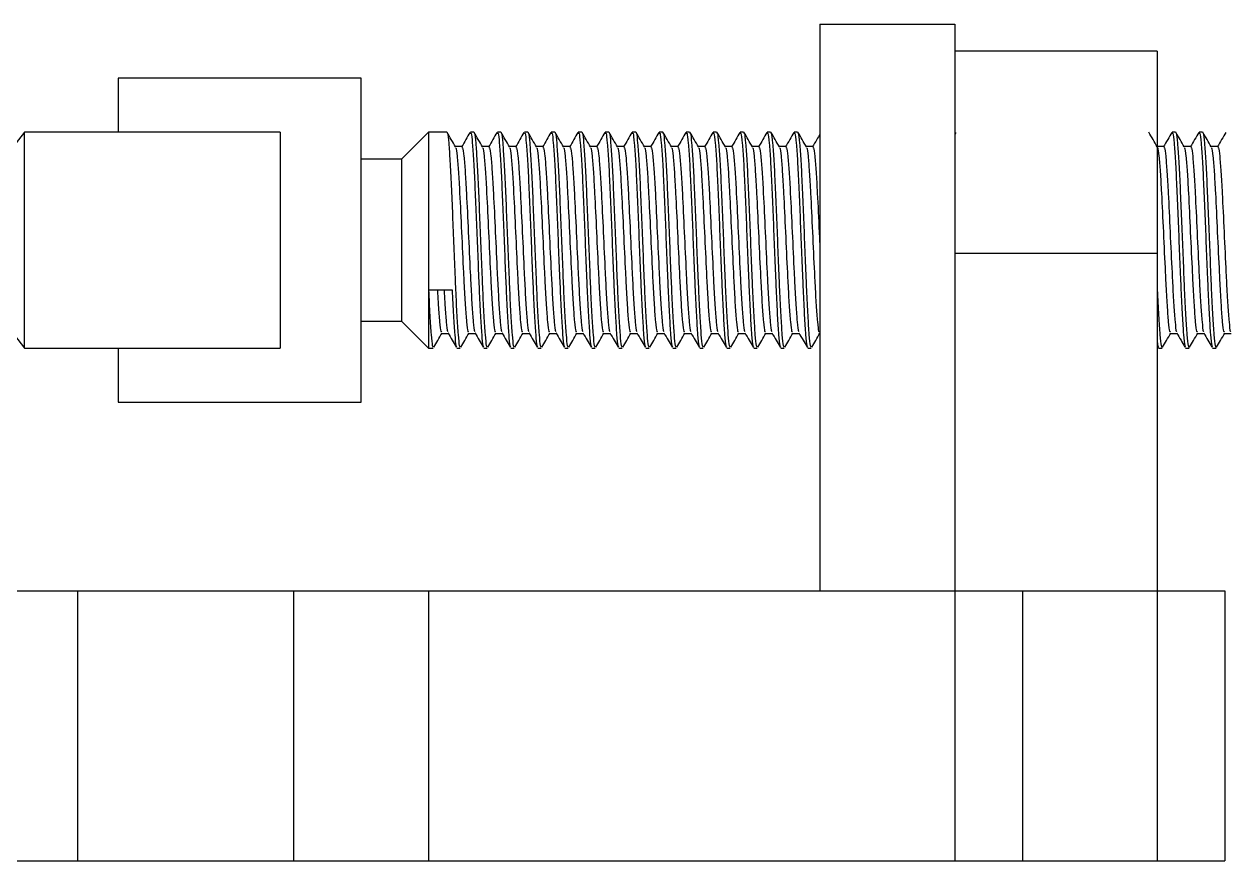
# Model space of a CAD drawing. Header units: millimetres. Extents: x 0 to 841, y 0 to 594.
# Drawn here: x 612.8 to 701.9, y 349.4 to 411.4 of the extents above; entities that cross this region are included whole.
import ezdxf

# ---------------------------------------------------------------- set-up
doc = ezdxf.new("R2010")
doc.units = ezdxf.units.MM

msp = doc.modelspace()

# ---------------------------------------------------------------- linework, layer by layer
at = {"color": 7, "linetype": 'Continuous', "lineweight": 25}
for p, q in [((671.8, 411.436), (671.8, 369.436)), ((671.8, 411.436), (681.8, 411.436)), ((681.8, 411.436), (681.8, 369.436)), ((696.8, 409.436), (681.8, 409.436)), ((696.8, 409.436), (696.8, 394.436)), ((637.8, 407.436), (619.8, 407.436)), ((619.8, 407.436), (619.8, 403.436)), ((637.8, 395.436), (637.8, 407.436)), ((612.856, 403.436), (611.8, 402.069)), ((631.8, 403.436), (612.856, 403.436)), ((612.856, 395.436), (612.856, 403.436)), ((631.8, 403.436), (631.8, 387.436)), ((642.8, 403.436), (640.8, 401.436)), ((644.148, 403.436), (642.8, 403.436)), ((642.8, 403.436), (642.8, 391.757)), ((646.148, 403.436), (645.898, 403.436)), ((648.148, 403.436), (647.898, 403.436)), ((650.148, 403.436), (649.898, 403.436)), ((652.148, 403.436), (651.898, 403.436)), ((654.148, 403.436), (653.898, 403.436)), ((656.148, 403.436), (655.898, 403.436)), ((658.148, 403.436), (657.898, 403.436)), ((660.148, 403.436), (659.898, 403.436)), ((662.148, 403.436), (661.898, 403.436)), ((664.148, 403.436), (663.898, 403.436)), ((666.148, 403.436), (665.898, 403.436)), ((668.148, 403.436), (667.898, 403.436)), ((670.148, 403.436), (669.898, 403.436)), ((698.148, 403.436), (697.898, 403.436)), ((700.148, 403.436), (699.898, 403.436)), ((681.873, 403.41), (681.8, 403.284)), ((645.274, 402.353), (644.786, 402.353)), ((647.274, 402.353), (646.786, 402.353)), ((649.274, 402.353), (648.786, 402.353)), ((651.274, 402.353), (650.786, 402.353)), ((653.274, 402.353), (652.786, 402.353)), ((655.274, 402.353), (654.786, 402.353)), ((657.274, 402.353), (656.786, 402.353)), ((659.274, 402.353), (658.786, 402.353)), ((661.274, 402.353), (660.786, 402.353)), ((663.274, 402.353), (662.786, 402.353)), ((665.274, 402.353), (664.786, 402.353)), ((667.274, 402.353), (666.786, 402.353)), ((669.274, 402.353), (668.786, 402.353)), ((671.274, 402.353), (670.786, 402.353)), ((697.274, 402.353), (696.786, 402.353)), ((699.274, 402.353), (698.786, 402.353)), ((701.274, 402.353), (700.786, 402.353)), ((640.8, 401.436), (637.8, 401.436)), ((640.8, 401.436), (640.8, 389.436)), ((612.856, 387.436), (612.856, 395.436)), ((637.8, 383.436), (637.8, 395.436)), ((696.8, 394.436), (681.8, 394.436)), ((696.8, 394.436), (696.8, 369.436)), ((642.8, 391.757), (644.55, 391.757)), ((642.8, 391.757), (642.8, 387.436)), ((637.8, 389.436), (640.8, 389.436)), ((640.8, 389.436), (642.8, 387.436)), ((611.8, 388.803), (612.856, 387.436)), ((643.774, 388.518), (644.262, 388.518)), ((645.774, 388.518), (646.262, 388.518)), ((647.774, 388.518), (648.262, 388.518)), ((649.774, 388.518), (650.262, 388.518)), ((651.774, 388.518), (652.262, 388.518)), ((653.774, 388.518), (654.262, 388.518)), ((655.774, 388.518), (656.262, 388.518)), ((657.774, 388.518), (658.262, 388.518)), ((659.774, 388.518), (660.262, 388.518)), ((661.774, 388.518), (662.262, 388.518)), ((663.774, 388.518), (664.262, 388.518)), ((665.774, 388.518), (666.262, 388.518)), ((667.774, 388.518), (668.262, 388.518)), ((669.774, 388.518), (670.262, 388.518)), ((671.774, 388.518), (671.8, 388.518)), ((697.774, 388.518), (698.262, 388.518)), ((699.774, 388.518), (700.262, 388.518)), ((701.774, 388.518), (702.262, 388.518)), ((612.856, 387.436), (631.8, 387.436)), ((619.8, 387.436), (619.8, 383.436)), ((642.8, 387.436), (643.149, 387.436)), ((644.899, 387.436), (645.149, 387.436)), ((646.899, 387.436), (647.149, 387.436)), ((648.899, 387.436), (649.149, 387.436)), ((650.899, 387.436), (651.149, 387.436)), ((652.899, 387.436), (653.149, 387.436)), ((654.899, 387.436), (655.149, 387.436)), ((656.899, 387.436), (657.149, 387.436)), ((658.899, 387.436), (659.149, 387.436)), ((660.899, 387.436), (661.149, 387.436)), ((662.899, 387.436), (663.149, 387.436)), ((664.899, 387.436), (665.149, 387.436)), ((666.899, 387.436), (667.149, 387.436)), ((668.899, 387.436), (669.149, 387.436)), ((670.899, 387.436), (671.149, 387.436)), ((696.8, 387.589), (696.847, 387.508)), ((696.899, 387.436), (697.149, 387.436)), ((698.899, 387.436), (699.149, 387.436)), ((700.899, 387.436), (701.149, 387.436)), ((619.8, 383.436), (637.8, 383.436)), ((592.8, 369.436), (616.8, 369.436)), ((616.8, 369.436), (616.8, 349.436)), ((616.8, 369.436), (632.8, 369.436)), ((632.8, 369.436), (632.8, 349.436)), ((632.8, 369.436), (642.8, 369.436)), ((642.8, 369.436), (642.8, 349.436)), ((642.8, 369.436), (681.8, 369.436)), ((681.8, 369.436), (681.8, 349.436)), ((681.8, 369.436), (686.8, 369.436)), ((686.8, 369.436), (686.8, 349.436)), ((686.8, 369.436), (696.8, 369.436)), ((696.8, 369.436), (696.8, 349.436)), ((696.8, 369.436), (701.8, 369.436)), ((701.8, 369.436), (701.8, 349.436)), ((592.8, 349.436), (616.8, 349.436)), ((616.8, 349.436), (632.8, 349.436)), ((632.8, 349.436), (642.8, 349.436)), ((642.8, 349.436), (681.8, 349.436)), ((681.8, 349.436), (686.8, 349.436)), ((686.8, 349.436), (696.8, 349.436)), ((696.8, 349.436), (701.8, 349.436))]:
    msp.add_line(p, q, dxfattribs=at)
for points, knots in [([(644.8, 402.33), (644.695, 402.511), (644.486, 402.872), (644.277, 403.234), (644.172, 403.415)], [0, 0, 0, 0, 0.4999468, 1, 1, 1, 1]), ([(644.172, 403.34), (644.181, 403.343), (644.222, 403.355), (644.294, 402.679), (644.389, 401.366), (644.48, 399.497), (644.576, 397.297), (644.666, 394.93), (644.745, 393.058), (644.818, 391.331), (644.894, 389.773), (644.988, 388.353), (645.071, 387.53), (645.126, 387.513), (645.149, 387.505)], [0, 0, 0, 0, 0.030177, 0.125742, 0.221565, 0.316839, 0.412877, 0.507954, 0.604123, 0.643781, 0.739327, 0.835164, 0.930425, 1, 1, 1, 1]), ([(645.873, 403.41), (645.771, 403.233), (645.564, 402.876), (645.357, 402.519), (645.253, 402.338)], [0, 0, 0, 0, 0.493613, 1, 1, 1, 1]), ([(645.898, 403.352), (645.916, 403.363), (645.965, 403.395), (646.044, 402.69), (646.139, 401.364), (646.23, 399.497), (646.326, 397.297), (646.417, 394.93), (646.495, 393.058), (646.568, 391.331), (646.644, 389.773), (646.738, 388.353), (646.821, 387.53), (646.876, 387.513), (646.899, 387.505)], [0, 0, 0, 0, 0.052862, 0.146192, 0.239773, 0.332819, 0.42661, 0.519463, 0.613383, 0.652113, 0.745424, 0.83902, 0.932053, 1, 1, 1, 1]), ([(646.8, 402.33), (646.695, 402.511), (646.486, 402.872), (646.277, 403.234), (646.172, 403.415)], [0, 0, 0, 0, 0.4999468, 1, 1, 1, 1]), ([(646.172, 403.34), (646.181, 403.343), (646.222, 403.355), (646.294, 402.679), (646.389, 401.366), (646.48, 399.497), (646.576, 397.297), (646.666, 394.93), (646.745, 393.058), (646.818, 391.331), (646.894, 389.773), (646.988, 388.353), (647.071, 387.53), (647.126, 387.513), (647.149, 387.505)], [0, 0, 0, 0, 0.030177, 0.125742, 0.221565, 0.316839, 0.412877, 0.507954, 0.604123, 0.643781, 0.739327, 0.835164, 0.930425, 1, 1, 1, 1]), ([(647.873, 403.41), (647.771, 403.233), (647.564, 402.876), (647.357, 402.519), (647.253, 402.338)], [0, 0, 0, 0, 0.493613, 1, 1, 1, 1]), ([(647.898, 403.352), (647.916, 403.363), (647.965, 403.395), (648.044, 402.69), (648.139, 401.364), (648.23, 399.497), (648.326, 397.297), (648.417, 394.93), (648.495, 393.058), (648.568, 391.331), (648.644, 389.773), (648.738, 388.353), (648.821, 387.53), (648.876, 387.513), (648.899, 387.505)], [0, 0, 0, 0, 0.052862, 0.146192, 0.239773, 0.332819, 0.42661, 0.519463, 0.613383, 0.652113, 0.745424, 0.83902, 0.932053, 1, 1, 1, 1]), ([(648.8, 402.33), (648.695, 402.511), (648.486, 402.872), (648.277, 403.234), (648.172, 403.415)], [0, 0, 0, 0, 0.4999468, 1, 1, 1, 1]), ([(648.172, 403.34), (648.181, 403.343), (648.222, 403.355), (648.294, 402.679), (648.389, 401.366), (648.48, 399.497), (648.576, 397.297), (648.666, 394.93), (648.745, 393.058), (648.818, 391.331), (648.894, 389.773), (648.988, 388.353), (649.071, 387.53), (649.126, 387.513), (649.149, 387.505)], [0, 0, 0, 0, 0.0301769, 0.1257421, 0.2215649, 0.3168391, 0.4128766, 0.5079535, 0.6041226, 0.6437809, 0.7393267, 0.8351641, 0.9304251, 1, 1, 1, 1]), ([(649.873, 403.41), (649.771, 403.233), (649.564, 402.876), (649.357, 402.519), (649.253, 402.338)], [0, 0, 0, 0, 0.493607, 1, 1, 1, 1]), ([(649.898, 403.352), (649.916, 403.363), (649.965, 403.395), (650.044, 402.69), (650.139, 401.364), (650.23, 399.497), (650.326, 397.297), (650.416, 394.93), (650.495, 393.058), (650.568, 391.331), (650.644, 389.773), (650.738, 388.353), (650.821, 387.53), (650.876, 387.513), (650.899, 387.505)], [0, 0, 0, 0, 0.052862, 0.146192, 0.239773, 0.332819, 0.42661, 0.519463, 0.613383, 0.652113, 0.745424, 0.83902, 0.932053, 1, 1, 1, 1]), ([(650.8, 402.33), (650.695, 402.511), (650.486, 402.872), (650.277, 403.234), (650.172, 403.415)], [0, 0, 0, 0, 0.4999468, 1, 1, 1, 1]), ([(650.172, 403.34), (650.181, 403.343), (650.222, 403.355), (650.294, 402.679), (650.389, 401.366), (650.48, 399.497), (650.576, 397.297), (650.666, 394.93), (650.745, 393.058), (650.818, 391.331), (650.894, 389.773), (650.988, 388.353), (651.071, 387.53), (651.126, 387.513), (651.149, 387.505)], [0, 0, 0, 0, 0.0301769, 0.1257422, 0.2215649, 0.3168392, 0.4128766, 0.5079535, 0.6041226, 0.6437809, 0.7393268, 0.8351641, 0.9304251, 1, 1, 1, 1]), ([(651.873, 403.41), (651.771, 403.233), (651.564, 402.876), (651.357, 402.519), (651.253, 402.338)], [0, 0, 0, 0, 0.493607, 1, 1, 1, 1]), ([(651.898, 403.352), (651.916, 403.363), (651.965, 403.395), (652.044, 402.69), (652.139, 401.364), (652.23, 399.497), (652.326, 397.297), (652.416, 394.93), (652.495, 393.058), (652.568, 391.331), (652.644, 389.773), (652.738, 388.353), (652.821, 387.53), (652.876, 387.513), (652.899, 387.505)], [0, 0, 0, 0, 0.052862, 0.146192, 0.239773, 0.332819, 0.42661, 0.519463, 0.613383, 0.652113, 0.745424, 0.83902, 0.932053, 1, 1, 1, 1]), ([(652.8, 402.33), (652.695, 402.511), (652.486, 402.872), (652.277, 403.234), (652.172, 403.415)], [0, 0, 0, 0, 0.4999468, 1, 1, 1, 1]), ([(652.172, 403.34), (652.181, 403.343), (652.222, 403.355), (652.294, 402.679), (652.389, 401.366), (652.48, 399.497), (652.576, 397.297), (652.666, 394.93), (652.745, 393.058), (652.818, 391.331), (652.894, 389.773), (652.988, 388.353), (653.071, 387.53), (653.126, 387.513), (653.149, 387.505)], [0, 0, 0, 0, 0.0301769, 0.1257422, 0.2215649, 0.3168392, 0.4128766, 0.5079535, 0.6041226, 0.6437809, 0.7393268, 0.8351641, 0.9304251, 1, 1, 1, 1]), ([(653.873, 403.41), (653.771, 403.233), (653.564, 402.876), (653.357, 402.519), (653.253, 402.338)], [0, 0, 0, 0, 0.493601, 1, 1, 1, 1]), ([(653.898, 403.352), (653.916, 403.363), (653.965, 403.395), (654.044, 402.69), (654.139, 401.364), (654.23, 399.497), (654.326, 397.297), (654.416, 394.93), (654.495, 393.058), (654.568, 391.331), (654.644, 389.773), (654.738, 388.353), (654.821, 387.53), (654.876, 387.513), (654.899, 387.505)], [0, 0, 0, 0, 0.052862, 0.146192, 0.239773, 0.332819, 0.42661, 0.519463, 0.613383, 0.652113, 0.745424, 0.83902, 0.932053, 1, 1, 1, 1]), ([(654.8, 402.33), (654.695, 402.511), (654.486, 402.872), (654.277, 403.234), (654.172, 403.415)], [0, 0, 0, 0, 0.499941, 1, 1, 1, 1]), ([(654.172, 403.34), (654.181, 403.343), (654.222, 403.355), (654.294, 402.679), (654.389, 401.366), (654.48, 399.497), (654.576, 397.297), (654.667, 394.93), (654.745, 393.058), (654.818, 391.331), (654.894, 389.773), (654.988, 388.353), (655.071, 387.53), (655.126, 387.513), (655.149, 387.505)], [0, 0, 0, 0, 0.030177, 0.125742, 0.221565, 0.316839, 0.412877, 0.507954, 0.604123, 0.643781, 0.739327, 0.835164, 0.930425, 1, 1, 1, 1]), ([(655.873, 403.41), (655.771, 403.233), (655.564, 402.876), (655.357, 402.519), (655.253, 402.338)], [0, 0, 0, 0, 0.493601, 1, 1, 1, 1]), ([(655.898, 403.352), (655.916, 403.363), (655.965, 403.395), (656.044, 402.69), (656.139, 401.364), (656.23, 399.497), (656.326, 397.297), (656.416, 394.93), (656.495, 393.058), (656.568, 391.331), (656.644, 389.773), (656.738, 388.353), (656.821, 387.53), (656.876, 387.513), (656.899, 387.505)], [0, 0, 0, 0, 0.052862, 0.1461919, 0.2397733, 0.332819, 0.42661, 0.519463, 0.6133826, 0.6521132, 0.7454242, 0.8390198, 0.9320525, 1, 1, 1, 1]), ([(656.8, 402.33), (656.695, 402.511), (656.486, 402.872), (656.277, 403.234), (656.172, 403.415)], [0, 0, 0, 0, 0.499953, 1, 1, 1, 1]), ([(656.172, 403.34), (656.181, 403.343), (656.222, 403.355), (656.294, 402.679), (656.389, 401.366), (656.48, 399.497), (656.576, 397.297), (656.667, 394.93), (656.745, 393.058), (656.818, 391.331), (656.894, 389.773), (656.988, 388.353), (657.071, 387.53), (657.126, 387.513), (657.149, 387.505)], [0, 0, 0, 0, 0.030177, 0.125742, 0.221565, 0.316839, 0.412877, 0.507954, 0.604123, 0.643781, 0.739327, 0.835164, 0.930425, 1, 1, 1, 1]), ([(657.873, 403.41), (657.771, 403.233), (657.564, 402.876), (657.357, 402.519), (657.253, 402.338)], [0, 0, 0, 0, 0.493601, 1, 1, 1, 1]), ([(657.898, 403.352), (657.916, 403.363), (657.965, 403.395), (658.044, 402.69), (658.139, 401.364), (658.23, 399.497), (658.326, 397.297), (658.416, 394.93), (658.495, 393.058), (658.568, 391.331), (658.644, 389.773), (658.738, 388.353), (658.821, 387.53), (658.876, 387.513), (658.899, 387.505)], [0, 0, 0, 0, 0.052862, 0.146192, 0.239773, 0.332819, 0.42661, 0.519463, 0.613383, 0.652113, 0.745424, 0.83902, 0.932053, 1, 1, 1, 1]), ([(658.8, 402.33), (658.695, 402.511), (658.486, 402.872), (658.277, 403.234), (658.172, 403.415)], [0, 0, 0, 0, 0.4999468, 1, 1, 1, 1]), ([(658.172, 403.34), (658.181, 403.343), (658.222, 403.355), (658.294, 402.679), (658.389, 401.366), (658.48, 399.497), (658.576, 397.297), (658.666, 394.93), (658.745, 393.058), (658.818, 391.331), (658.894, 389.773), (658.988, 388.353), (659.071, 387.53), (659.126, 387.513), (659.149, 387.505)], [0, 0, 0, 0, 0.030177, 0.125742, 0.221565, 0.316839, 0.412877, 0.507954, 0.604123, 0.643781, 0.739327, 0.835164, 0.930425, 1, 1, 1, 1]), ([(659.873, 403.41), (659.771, 403.233), (659.564, 402.876), (659.357, 402.519), (659.253, 402.338)], [0, 0, 0, 0, 0.493613, 1, 1, 1, 1]), ([(659.898, 403.352), (659.916, 403.363), (659.965, 403.395), (660.044, 402.69), (660.139, 401.364), (660.23, 399.497), (660.326, 397.297), (660.417, 394.93), (660.495, 393.058), (660.568, 391.331), (660.644, 389.773), (660.738, 388.353), (660.821, 387.53), (660.876, 387.513), (660.899, 387.505)], [0, 0, 0, 0, 0.052862, 0.146192, 0.239773, 0.332819, 0.42661, 0.519463, 0.613383, 0.652113, 0.745424, 0.83902, 0.932053, 1, 1, 1, 1]), ([(660.8, 402.33), (660.695, 402.511), (660.486, 402.872), (660.277, 403.234), (660.172, 403.415)], [0, 0, 0, 0, 0.4999468, 1, 1, 1, 1]), ([(660.172, 403.34), (660.181, 403.343), (660.222, 403.355), (660.294, 402.679), (660.389, 401.366), (660.48, 399.497), (660.576, 397.297), (660.666, 394.93), (660.745, 393.058), (660.818, 391.331), (660.894, 389.773), (660.988, 388.353), (661.071, 387.53), (661.126, 387.513), (661.149, 387.505)], [0, 0, 0, 0, 0.030177, 0.125742, 0.221565, 0.316839, 0.412877, 0.507954, 0.604123, 0.643781, 0.739327, 0.835164, 0.930425, 1, 1, 1, 1]), ([(661.873, 403.41), (661.771, 403.233), (661.564, 402.876), (661.357, 402.519), (661.253, 402.338)], [0, 0, 0, 0, 0.493613, 1, 1, 1, 1]), ([(661.898, 403.352), (661.916, 403.363), (661.965, 403.395), (662.044, 402.69), (662.139, 401.364), (662.23, 399.497), (662.326, 397.297), (662.417, 394.93), (662.495, 393.058), (662.568, 391.331), (662.644, 389.773), (662.738, 388.353), (662.821, 387.53), (662.876, 387.513), (662.899, 387.505)], [0, 0, 0, 0, 0.052862, 0.146192, 0.239773, 0.332819, 0.42661, 0.519463, 0.613383, 0.652113, 0.745424, 0.83902, 0.932053, 1, 1, 1, 1]), ([(662.8, 402.33), (662.695, 402.511), (662.486, 402.872), (662.277, 403.234), (662.172, 403.415)], [0, 0, 0, 0, 0.4999468, 1, 1, 1, 1]), ([(662.172, 403.34), (662.181, 403.343), (662.222, 403.355), (662.294, 402.679), (662.389, 401.366), (662.48, 399.497), (662.576, 397.297), (662.666, 394.93), (662.745, 393.058), (662.818, 391.331), (662.894, 389.773), (662.988, 388.353), (663.071, 387.53), (663.126, 387.513), (663.149, 387.505)], [0, 0, 0, 0, 0.0301769, 0.1257421, 0.2215649, 0.3168391, 0.4128766, 0.5079535, 0.6041226, 0.6437809, 0.7393267, 0.8351641, 0.9304251, 1, 1, 1, 1]), ([(663.873, 403.41), (663.771, 403.233), (663.564, 402.876), (663.357, 402.519), (663.253, 402.338)], [0, 0, 0, 0, 0.493607, 1, 1, 1, 1]), ([(663.898, 403.352), (663.916, 403.363), (663.965, 403.395), (664.044, 402.69), (664.139, 401.364), (664.23, 399.497), (664.326, 397.297), (664.416, 394.93), (664.495, 393.058), (664.568, 391.331), (664.644, 389.773), (664.738, 388.353), (664.821, 387.53), (664.876, 387.513), (664.899, 387.505)], [0, 0, 0, 0, 0.052862, 0.146192, 0.239773, 0.332819, 0.42661, 0.519463, 0.613383, 0.652113, 0.745424, 0.83902, 0.932053, 1, 1, 1, 1]), ([(664.8, 402.33), (664.695, 402.511), (664.486, 402.872), (664.277, 403.234), (664.172, 403.415)], [0, 0, 0, 0, 0.4999468, 1, 1, 1, 1]), ([(664.172, 403.34), (664.181, 403.343), (664.222, 403.355), (664.294, 402.679), (664.389, 401.366), (664.48, 399.497), (664.576, 397.297), (664.666, 394.93), (664.745, 393.058), (664.818, 391.331), (664.894, 389.773), (664.988, 388.353), (665.071, 387.53), (665.126, 387.513), (665.149, 387.505)], [0, 0, 0, 0, 0.0301769, 0.1257422, 0.2215649, 0.3168392, 0.4128766, 0.5079535, 0.6041226, 0.6437809, 0.7393268, 0.8351641, 0.9304251, 1, 1, 1, 1]), ([(665.873, 403.41), (665.771, 403.233), (665.564, 402.876), (665.357, 402.519), (665.253, 402.338)], [0, 0, 0, 0, 0.493607, 1, 1, 1, 1]), ([(665.898, 403.352), (665.916, 403.363), (665.965, 403.395), (666.044, 402.69), (666.139, 401.364), (666.23, 399.497), (666.326, 397.297), (666.416, 394.93), (666.495, 393.058), (666.568, 391.331), (666.644, 389.773), (666.738, 388.353), (666.821, 387.53), (666.876, 387.513), (666.899, 387.505)], [0, 0, 0, 0, 0.052862, 0.146192, 0.239773, 0.332819, 0.42661, 0.519463, 0.613383, 0.652113, 0.745424, 0.83902, 0.932053, 1, 1, 1, 1]), ([(666.8, 402.33), (666.695, 402.511), (666.486, 402.872), (666.277, 403.234), (666.172, 403.415)], [0, 0, 0, 0, 0.4999468, 1, 1, 1, 1]), ([(666.172, 403.34), (666.181, 403.343), (666.222, 403.355), (666.294, 402.679), (666.389, 401.366), (666.48, 399.497), (666.576, 397.297), (666.666, 394.93), (666.745, 393.058), (666.818, 391.331), (666.894, 389.773), (666.988, 388.353), (667.071, 387.53), (667.126, 387.513), (667.149, 387.505)], [0, 0, 0, 0, 0.0301769, 0.1257422, 0.2215649, 0.3168392, 0.4128766, 0.5079535, 0.6041226, 0.6437809, 0.7393268, 0.8351641, 0.9304251, 1, 1, 1, 1]), ([(667.873, 403.41), (667.771, 403.233), (667.564, 402.876), (667.357, 402.519), (667.253, 402.338)], [0, 0, 0, 0, 0.493601, 1, 1, 1, 1]), ([(667.898, 403.352), (667.916, 403.363), (667.965, 403.395), (668.044, 402.69), (668.139, 401.364), (668.23, 399.497), (668.326, 397.297), (668.416, 394.93), (668.495, 393.058), (668.568, 391.331), (668.644, 389.773), (668.738, 388.353), (668.821, 387.53), (668.876, 387.513), (668.899, 387.505)], [0, 0, 0, 0, 0.052862, 0.146192, 0.239773, 0.332819, 0.42661, 0.519463, 0.613383, 0.652113, 0.745424, 0.83902, 0.932053, 1, 1, 1, 1]), ([(668.8, 402.33), (668.695, 402.511), (668.486, 402.872), (668.277, 403.234), (668.172, 403.415)], [0, 0, 0, 0, 0.499941, 1, 1, 1, 1]), ([(668.172, 403.34), (668.181, 403.343), (668.222, 403.355), (668.294, 402.679), (668.389, 401.366), (668.48, 399.497), (668.576, 397.297), (668.667, 394.93), (668.745, 393.058), (668.818, 391.331), (668.894, 389.773), (668.988, 388.353), (669.071, 387.53), (669.126, 387.513), (669.149, 387.505)], [0, 0, 0, 0, 0.030177, 0.125742, 0.221565, 0.316839, 0.412877, 0.507954, 0.604123, 0.643781, 0.739327, 0.835164, 0.930425, 1, 1, 1, 1]), ([(669.873, 403.41), (669.771, 403.233), (669.564, 402.876), (669.357, 402.519), (669.253, 402.338)], [0, 0, 0, 0, 0.493601, 1, 1, 1, 1]), ([(669.898, 403.352), (669.916, 403.363), (669.965, 403.395), (670.044, 402.69), (670.139, 401.364), (670.23, 399.497), (670.326, 397.297), (670.416, 394.93), (670.495, 393.058), (670.568, 391.331), (670.644, 389.773), (670.738, 388.353), (670.821, 387.53), (670.876, 387.513), (670.899, 387.505)], [0, 0, 0, 0, 0.052862, 0.1461919, 0.2397733, 0.332819, 0.42661, 0.519463, 0.6133826, 0.6521132, 0.7454242, 0.8390198, 0.9320525, 1, 1, 1, 1]), ([(670.8, 402.33), (670.695, 402.511), (670.486, 402.872), (670.277, 403.234), (670.172, 403.415)], [0, 0, 0, 0, 0.499953, 1, 1, 1, 1]), ([(670.172, 403.34), (670.181, 403.343), (670.222, 403.355), (670.294, 402.679), (670.389, 401.366), (670.48, 399.497), (670.576, 397.297), (670.667, 394.93), (670.745, 393.058), (670.818, 391.331), (670.894, 389.773), (670.988, 388.353), (671.071, 387.53), (671.126, 387.513), (671.149, 387.505)], [0, 0, 0, 0, 0.030177, 0.125742, 0.221565, 0.316839, 0.412877, 0.507954, 0.604123, 0.643781, 0.739327, 0.835164, 0.930425, 1, 1, 1, 1]), ([(671.8, 403.284), (671.723, 403.15), (671.54, 402.834), (671.357, 402.519), (671.253, 402.338)], [0, 0, 0, 0, 0.426394, 1, 1, 1, 1]), ([(696.8, 402.33), (696.695, 402.511), (696.486, 402.872), (696.277, 403.234), (696.172, 403.415)], [0, 0, 0, 0, 0.4999468, 1, 1, 1, 1]), ([(697.873, 403.41), (697.771, 403.233), (697.564, 402.876), (697.357, 402.519), (697.253, 402.338)], [0, 0, 0, 0, 0.493601, 1, 1, 1, 1]), ([(697.898, 403.352), (697.916, 403.363), (697.965, 403.395), (698.044, 402.69), (698.139, 401.364), (698.23, 399.497), (698.326, 397.297), (698.416, 394.93), (698.495, 393.058), (698.568, 391.331), (698.644, 389.773), (698.738, 388.353), (698.821, 387.53), (698.876, 387.513), (698.899, 387.505)], [0, 0, 0, 0, 0.052862, 0.146192, 0.239773, 0.332819, 0.42661, 0.519463, 0.613383, 0.652113, 0.745424, 0.83902, 0.932053, 1, 1, 1, 1]), ([(698.8, 402.33), (698.695, 402.511), (698.486, 402.872), (698.277, 403.234), (698.172, 403.415)], [0, 0, 0, 0, 0.499941, 1, 1, 1, 1]), ([(698.172, 403.34), (698.181, 403.343), (698.222, 403.355), (698.294, 402.679), (698.389, 401.366), (698.48, 399.497), (698.576, 397.297), (698.667, 394.93), (698.745, 393.058), (698.818, 391.331), (698.894, 389.773), (698.988, 388.353), (699.071, 387.53), (699.126, 387.513), (699.149, 387.505)], [0, 0, 0, 0, 0.030177, 0.125742, 0.221565, 0.316839, 0.412877, 0.507954, 0.604123, 0.643781, 0.739327, 0.835164, 0.930425, 1, 1, 1, 1]), ([(699.873, 403.41), (699.771, 403.233), (699.564, 402.876), (699.357, 402.519), (699.253, 402.338)], [0, 0, 0, 0, 0.493601, 1, 1, 1, 1]), ([(699.898, 403.352), (699.916, 403.363), (699.965, 403.395), (700.044, 402.69), (700.139, 401.364), (700.23, 399.497), (700.326, 397.297), (700.416, 394.93), (700.495, 393.058), (700.568, 391.331), (700.644, 389.773), (700.738, 388.353), (700.821, 387.53), (700.876, 387.513), (700.899, 387.505)], [0, 0, 0, 0, 0.052862, 0.1461919, 0.2397733, 0.332819, 0.42661, 0.519463, 0.6133826, 0.6521132, 0.7454242, 0.8390198, 0.9320525, 1, 1, 1, 1]), ([(700.8, 402.33), (700.695, 402.511), (700.486, 402.872), (700.277, 403.234), (700.172, 403.415)], [0, 0, 0, 0, 0.499953, 1, 1, 1, 1]), ([(700.172, 403.34), (700.181, 403.343), (700.222, 403.355), (700.294, 402.679), (700.389, 401.366), (700.48, 399.497), (700.576, 397.297), (700.667, 394.93), (700.745, 393.058), (700.818, 391.331), (700.894, 389.773), (700.988, 388.353), (701.071, 387.53), (701.126, 387.513), (701.149, 387.505)], [0, 0, 0, 0, 0.030177, 0.125742, 0.221565, 0.316839, 0.412877, 0.507954, 0.604123, 0.643781, 0.739327, 0.835164, 0.930425, 1, 1, 1, 1]), ([(701.873, 403.41), (701.771, 403.233), (701.564, 402.876), (701.357, 402.519), (701.253, 402.338)], [0, 0, 0, 0, 0.493601, 1, 1, 1, 1]), ([(644.799, 402.269), (644.808, 402.271), (644.848, 402.279), (644.919, 401.698), (645.014, 400.564), (645.121, 398.687), (645.245, 396.043), (645.355, 393.683), (645.443, 391.887), (645.519, 390.536), (645.613, 389.324), (645.696, 388.56), (645.75, 388.648), (645.773, 388.685)], [0, 0, 0, 0, 0.0274131, 0.1234138, 0.2196737, 0.3153825, 0.4587017, 0.6026816, 0.6425197, 0.738502, 0.8347762, 0.9304716, 1, 1, 1, 1]), ([(645.273, 402.28), (645.291, 402.29), (645.34, 402.318), (645.419, 401.708), (645.514, 400.561), (645.621, 398.688), (645.745, 396.043), (645.855, 393.683), (645.943, 391.888), (646.019, 390.532), (646.113, 389.339), (646.185, 388.62), (646.228, 388.667), (646.239, 388.68)], [0, 0, 0, 0, 0.0548141, 0.1515303, 0.2485076, 0.3449297, 0.4893171, 0.63437, 0.6745051, 0.7712027, 0.8681945, 0.9646031, 1, 1, 1, 1]), ([(646.799, 402.269), (646.808, 402.271), (646.848, 402.279), (646.919, 401.698), (647.014, 400.564), (647.121, 398.687), (647.245, 396.043), (647.355, 393.683), (647.443, 391.887), (647.519, 390.536), (647.613, 389.324), (647.696, 388.56), (647.75, 388.648), (647.773, 388.685)], [0, 0, 0, 0, 0.027413, 0.123414, 0.219674, 0.315382, 0.458702, 0.602682, 0.64252, 0.738502, 0.834776, 0.930472, 1, 1, 1, 1]), ([(647.273, 402.28), (647.291, 402.29), (647.34, 402.318), (647.419, 401.708), (647.514, 400.561), (647.621, 398.688), (647.745, 396.043), (647.855, 393.683), (647.943, 391.888), (648.019, 390.532), (648.113, 389.339), (648.185, 388.62), (648.228, 388.667), (648.239, 388.68)], [0, 0, 0, 0, 0.054814, 0.15153, 0.248508, 0.34493, 0.489317, 0.63437, 0.674505, 0.771203, 0.868194, 0.964603, 1, 1, 1, 1]), ([(648.799, 402.269), (648.808, 402.271), (648.848, 402.279), (648.919, 401.698), (649.014, 400.564), (649.121, 398.687), (649.245, 396.043), (649.355, 393.683), (649.443, 391.887), (649.519, 390.536), (649.613, 389.324), (649.696, 388.56), (649.75, 388.648), (649.773, 388.685)], [0, 0, 0, 0, 0.027413, 0.123414, 0.219674, 0.315382, 0.458702, 0.602682, 0.64252, 0.738502, 0.834776, 0.930472, 1, 1, 1, 1]), ([(649.273, 402.28), (649.291, 402.29), (649.34, 402.318), (649.419, 401.708), (649.514, 400.561), (649.621, 398.688), (649.745, 396.043), (649.855, 393.683), (649.943, 391.888), (650.019, 390.532), (650.113, 389.339), (650.185, 388.62), (650.228, 388.667), (650.239, 388.68)], [0, 0, 0, 0, 0.054814, 0.15153, 0.248508, 0.34493, 0.489317, 0.63437, 0.674505, 0.771203, 0.868195, 0.964603, 1, 1, 1, 1]), ([(650.799, 402.269), (650.808, 402.271), (650.848, 402.279), (650.919, 401.698), (651.014, 400.564), (651.121, 398.687), (651.245, 396.043), (651.355, 393.683), (651.443, 391.887), (651.519, 390.536), (651.613, 389.324), (651.696, 388.56), (651.75, 388.648), (651.773, 388.685)], [0, 0, 0, 0, 0.0274131, 0.1234138, 0.2196737, 0.3153825, 0.4587018, 0.6026816, 0.6425197, 0.738502, 0.8347762, 0.9304716, 1, 1, 1, 1]), ([(651.273, 402.28), (651.291, 402.29), (651.34, 402.318), (651.419, 401.708), (651.514, 400.561), (651.621, 398.688), (651.745, 396.043), (651.855, 393.683), (651.943, 391.888), (652.019, 390.532), (652.113, 389.339), (652.185, 388.62), (652.228, 388.667), (652.239, 388.68)], [0, 0, 0, 0, 0.054814, 0.15153, 0.248508, 0.34493, 0.489317, 0.63437, 0.674505, 0.771203, 0.868195, 0.964603, 1, 1, 1, 1]), ([(652.799, 402.269), (652.808, 402.271), (652.848, 402.279), (652.919, 401.698), (653.014, 400.564), (653.121, 398.687), (653.245, 396.043), (653.355, 393.683), (653.443, 391.887), (653.519, 390.536), (653.613, 389.324), (653.696, 388.56), (653.75, 388.648), (653.773, 388.685)], [0, 0, 0, 0, 0.027413, 0.123414, 0.219674, 0.315382, 0.458702, 0.602682, 0.64252, 0.738502, 0.834776, 0.930472, 1, 1, 1, 1]), ([(653.273, 402.28), (653.291, 402.29), (653.34, 402.318), (653.419, 401.708), (653.514, 400.561), (653.621, 398.688), (653.745, 396.043), (653.855, 393.683), (653.943, 391.888), (654.019, 390.532), (654.113, 389.339), (654.185, 388.62), (654.228, 388.667), (654.239, 388.68)], [0, 0, 0, 0, 0.0548141, 0.1515303, 0.2485077, 0.3449297, 0.4893172, 0.63437, 0.6745051, 0.7712028, 0.8681946, 0.9646031, 1, 1, 1, 1]), ([(654.799, 402.269), (654.808, 402.271), (654.848, 402.279), (654.919, 401.698), (655.014, 400.564), (655.121, 398.687), (655.245, 396.043), (655.355, 393.683), (655.443, 391.887), (655.519, 390.536), (655.613, 389.324), (655.696, 388.56), (655.75, 388.648), (655.773, 388.685)], [0, 0, 0, 0, 0.027413, 0.123414, 0.219674, 0.315382, 0.458702, 0.602682, 0.64252, 0.738502, 0.834776, 0.930472, 1, 1, 1, 1]), ([(655.273, 402.28), (655.291, 402.29), (655.34, 402.318), (655.419, 401.708), (655.514, 400.561), (655.621, 398.688), (655.745, 396.043), (655.855, 393.683), (655.943, 391.888), (656.019, 390.532), (656.113, 389.339), (656.185, 388.62), (656.228, 388.667), (656.239, 388.68)], [0, 0, 0, 0, 0.054814, 0.15153, 0.248508, 0.34493, 0.489317, 0.63437, 0.674505, 0.771203, 0.868194, 0.964603, 1, 1, 1, 1]), ([(656.799, 402.269), (656.808, 402.271), (656.848, 402.279), (656.919, 401.698), (657.014, 400.564), (657.121, 398.687), (657.245, 396.043), (657.355, 393.683), (657.443, 391.887), (657.519, 390.536), (657.613, 389.324), (657.696, 388.56), (657.75, 388.648), (657.773, 388.685)], [0, 0, 0, 0, 0.0274131, 0.1234138, 0.2196737, 0.3153825, 0.4587017, 0.6026816, 0.6425197, 0.738502, 0.8347762, 0.9304716, 1, 1, 1, 1]), ([(657.273, 402.28), (657.291, 402.29), (657.34, 402.318), (657.419, 401.708), (657.514, 400.561), (657.621, 398.688), (657.745, 396.043), (657.855, 393.683), (657.943, 391.888), (658.019, 390.532), (658.113, 389.339), (658.185, 388.62), (658.228, 388.667), (658.239, 388.68)], [0, 0, 0, 0, 0.054814, 0.15153, 0.248508, 0.34493, 0.489317, 0.63437, 0.674505, 0.771203, 0.868194, 0.964603, 1, 1, 1, 1]), ([(658.799, 402.269), (658.808, 402.271), (658.848, 402.279), (658.919, 401.698), (659.014, 400.564), (659.121, 398.687), (659.245, 396.043), (659.355, 393.683), (659.443, 391.887), (659.519, 390.536), (659.613, 389.324), (659.696, 388.56), (659.75, 388.648), (659.773, 388.685)], [0, 0, 0, 0, 0.0274131, 0.1234138, 0.2196737, 0.3153825, 0.4587017, 0.6026816, 0.6425197, 0.738502, 0.8347762, 0.9304716, 1, 1, 1, 1]), ([(659.273, 402.28), (659.291, 402.29), (659.34, 402.318), (659.419, 401.708), (659.514, 400.561), (659.621, 398.688), (659.745, 396.043), (659.855, 393.683), (659.943, 391.888), (660.019, 390.532), (660.113, 389.339), (660.185, 388.62), (660.228, 388.667), (660.239, 388.68)], [0, 0, 0, 0, 0.0548141, 0.1515303, 0.2485076, 0.3449297, 0.4893171, 0.63437, 0.6745051, 0.7712027, 0.8681945, 0.9646031, 1, 1, 1, 1]), ([(660.799, 402.269), (660.808, 402.271), (660.848, 402.279), (660.919, 401.698), (661.014, 400.564), (661.121, 398.687), (661.245, 396.043), (661.355, 393.683), (661.443, 391.887), (661.519, 390.536), (661.613, 389.324), (661.696, 388.56), (661.75, 388.648), (661.773, 388.685)], [0, 0, 0, 0, 0.027413, 0.123414, 0.219674, 0.315382, 0.458702, 0.602682, 0.64252, 0.738502, 0.834776, 0.930472, 1, 1, 1, 1]), ([(661.273, 402.28), (661.291, 402.29), (661.34, 402.318), (661.419, 401.708), (661.514, 400.561), (661.621, 398.688), (661.745, 396.043), (661.855, 393.683), (661.943, 391.888), (662.019, 390.532), (662.113, 389.339), (662.185, 388.62), (662.228, 388.667), (662.239, 388.68)], [0, 0, 0, 0, 0.054814, 0.15153, 0.248508, 0.34493, 0.489317, 0.63437, 0.674505, 0.771203, 0.868194, 0.964603, 1, 1, 1, 1]), ([(662.799, 402.269), (662.808, 402.271), (662.848, 402.279), (662.919, 401.698), (663.014, 400.564), (663.121, 398.687), (663.245, 396.043), (663.355, 393.683), (663.443, 391.887), (663.519, 390.536), (663.613, 389.324), (663.696, 388.56), (663.75, 388.648), (663.773, 388.685)], [0, 0, 0, 0, 0.027413, 0.123414, 0.219674, 0.315382, 0.458702, 0.602682, 0.64252, 0.738502, 0.834776, 0.930472, 1, 1, 1, 1]), ([(663.273, 402.28), (663.291, 402.29), (663.34, 402.318), (663.419, 401.708), (663.514, 400.561), (663.621, 398.688), (663.745, 396.043), (663.855, 393.683), (663.943, 391.888), (664.019, 390.532), (664.113, 389.339), (664.185, 388.62), (664.228, 388.667), (664.239, 388.68)], [0, 0, 0, 0, 0.054814, 0.15153, 0.248508, 0.34493, 0.489317, 0.63437, 0.674505, 0.771203, 0.868195, 0.964603, 1, 1, 1, 1]), ([(664.799, 402.269), (664.808, 402.271), (664.848, 402.279), (664.919, 401.698), (665.014, 400.564), (665.121, 398.687), (665.245, 396.043), (665.355, 393.683), (665.443, 391.887), (665.519, 390.536), (665.613, 389.324), (665.696, 388.56), (665.75, 388.648), (665.773, 388.685)], [0, 0, 0, 0, 0.027413, 0.123414, 0.219674, 0.315383, 0.458702, 0.602682, 0.64252, 0.738502, 0.834776, 0.930472, 1, 1, 1, 1]), ([(665.273, 402.28), (665.291, 402.29), (665.34, 402.318), (665.419, 401.708), (665.514, 400.561), (665.621, 398.688), (665.745, 396.043), (665.855, 393.683), (665.943, 391.888), (666.019, 390.532), (666.113, 389.339), (666.185, 388.62), (666.228, 388.667), (666.239, 388.68)], [0, 0, 0, 0, 0.054814, 0.15153, 0.248508, 0.34493, 0.489317, 0.63437, 0.674505, 0.771203, 0.868195, 0.964603, 1, 1, 1, 1]), ([(666.799, 402.269), (666.808, 402.271), (666.848, 402.279), (666.919, 401.698), (667.014, 400.564), (667.121, 398.687), (667.245, 396.043), (667.355, 393.683), (667.443, 391.887), (667.519, 390.536), (667.613, 389.324), (667.696, 388.56), (667.75, 388.648), (667.773, 388.685)], [0, 0, 0, 0, 0.027413, 0.123414, 0.219674, 0.315382, 0.458702, 0.602682, 0.64252, 0.738502, 0.834776, 0.930472, 1, 1, 1, 1]), ([(667.273, 402.28), (667.291, 402.29), (667.34, 402.318), (667.419, 401.708), (667.514, 400.561), (667.621, 398.688), (667.745, 396.043), (667.855, 393.683), (667.943, 391.888), (668.019, 390.532), (668.113, 389.339), (668.185, 388.62), (668.228, 388.667), (668.239, 388.68)], [0, 0, 0, 0, 0.054814, 0.15153, 0.248508, 0.34493, 0.489317, 0.63437, 0.674505, 0.771203, 0.868195, 0.964603, 1, 1, 1, 1]), ([(668.799, 402.269), (668.808, 402.271), (668.848, 402.279), (668.919, 401.698), (669.014, 400.564), (669.121, 398.687), (669.245, 396.043), (669.355, 393.683), (669.443, 391.887), (669.519, 390.536), (669.613, 389.324), (669.696, 388.56), (669.75, 388.648), (669.773, 388.685)], [0, 0, 0, 0, 0.027413, 0.123414, 0.219674, 0.315382, 0.458702, 0.602682, 0.64252, 0.738502, 0.834776, 0.930472, 1, 1, 1, 1]), ([(669.273, 402.28), (669.291, 402.29), (669.34, 402.318), (669.419, 401.708), (669.514, 400.561), (669.621, 398.688), (669.745, 396.043), (669.855, 393.683), (669.943, 391.888), (670.019, 390.532), (670.113, 389.339), (670.185, 388.62), (670.228, 388.667), (670.239, 388.68)], [0, 0, 0, 0, 0.054814, 0.15153, 0.248508, 0.34493, 0.489317, 0.63437, 0.674505, 0.771203, 0.868194, 0.964603, 1, 1, 1, 1]), ([(670.799, 402.269), (670.808, 402.271), (670.848, 402.279), (670.919, 401.698), (671.014, 400.564), (671.121, 398.687), (671.245, 396.043), (671.355, 393.683), (671.443, 391.887), (671.519, 390.536), (671.613, 389.324), (671.696, 388.56), (671.75, 388.648), (671.773, 388.685)], [0, 0, 0, 0, 0.027413, 0.123414, 0.219674, 0.315382, 0.458702, 0.602682, 0.64252, 0.738502, 0.834776, 0.930472, 1, 1, 1, 1]), ([(671.273, 402.28), (671.291, 402.29), (671.34, 402.318), (671.419, 401.708), (671.514, 400.56), (671.621, 398.693), (671.717, 396.634), (671.782, 395.252), (671.8, 394.865)], [0, 0, 0, 0, 0.1005139, 0.2778647, 0.4556944, 0.6325058, 0.8972725, 1, 1, 1, 1]), ([(696.799, 402.269), (696.808, 402.271), (696.848, 402.279), (696.919, 401.698), (697.014, 400.564), (697.121, 398.687), (697.245, 396.043), (697.355, 393.683), (697.443, 391.887), (697.519, 390.536), (697.613, 389.324), (697.696, 388.56), (697.75, 388.648), (697.773, 388.685)], [0, 0, 0, 0, 0.027413, 0.123414, 0.219674, 0.315382, 0.458702, 0.602682, 0.64252, 0.738502, 0.834776, 0.930472, 1, 1, 1, 1]), ([(697.273, 402.28), (697.291, 402.29), (697.34, 402.318), (697.419, 401.708), (697.514, 400.561), (697.621, 398.688), (697.745, 396.043), (697.855, 393.683), (697.943, 391.888), (698.019, 390.532), (698.113, 389.339), (698.185, 388.62), (698.228, 388.667), (698.239, 388.68)], [0, 0, 0, 0, 0.0548141, 0.1515303, 0.2485077, 0.3449297, 0.4893172, 0.63437, 0.6745051, 0.7712028, 0.8681946, 0.9646031, 1, 1, 1, 1]), ([(698.799, 402.269), (698.808, 402.271), (698.848, 402.279), (698.919, 401.698), (699.014, 400.564), (699.121, 398.687), (699.245, 396.043), (699.355, 393.683), (699.443, 391.887), (699.519, 390.536), (699.613, 389.324), (699.696, 388.56), (699.75, 388.648), (699.773, 388.685)], [0, 0, 0, 0, 0.027413, 0.123414, 0.219674, 0.315382, 0.458702, 0.602682, 0.64252, 0.738502, 0.834776, 0.930472, 1, 1, 1, 1]), ([(699.273, 402.28), (699.291, 402.29), (699.34, 402.318), (699.419, 401.708), (699.514, 400.561), (699.621, 398.688), (699.745, 396.043), (699.855, 393.683), (699.943, 391.888), (700.019, 390.532), (700.113, 389.339), (700.185, 388.62), (700.228, 388.667), (700.239, 388.68)], [0, 0, 0, 0, 0.054814, 0.15153, 0.248508, 0.34493, 0.489317, 0.63437, 0.674505, 0.771203, 0.868194, 0.964603, 1, 1, 1, 1]), ([(700.799, 402.269), (700.808, 402.271), (700.848, 402.279), (700.919, 401.698), (701.014, 400.564), (701.121, 398.687), (701.245, 396.043), (701.355, 393.683), (701.443, 391.887), (701.519, 390.536), (701.613, 389.324), (701.696, 388.56), (701.75, 388.648), (701.773, 388.685)], [0, 0, 0, 0, 0.027413, 0.123414, 0.219674, 0.315382, 0.458702, 0.602682, 0.64252, 0.738502, 0.834776, 0.930472, 1, 1, 1, 1]), ([(701.273, 402.28), (701.291, 402.29), (701.34, 402.318), (701.419, 401.708), (701.514, 400.561), (701.621, 398.688), (701.745, 396.043), (701.855, 393.683), (701.943, 391.888), (702.019, 390.532), (702.113, 389.339), (702.185, 388.62), (702.228, 388.667), (702.239, 388.68)], [0, 0, 0, 0, 0.054814, 0.15153, 0.248508, 0.34493, 0.489317, 0.63437, 0.674505, 0.771203, 0.868194, 0.964603, 1, 1, 1, 1]), ([(642.8, 391.757), (642.831, 391.092), (642.893, 389.76), (642.988, 388.357), (643.071, 387.53), (643.126, 387.512), (643.149, 387.505)], [0, 0, 0, 0, 0.268222, 0.537263, 0.804685, 1, 1, 1, 1]), ([(643.454, 391.757), (643.475, 391.359), (643.528, 390.389), (643.613, 389.332), (643.696, 388.559), (643.75, 388.648), (643.773, 388.685)], [0, 0, 0, 0, 0.203567, 0.496785, 0.78824, 1, 1, 1, 1]), ([(643.954, 391.757), (643.975, 391.358), (644.028, 390.386), (644.113, 389.347), (644.185, 388.619), (644.228, 388.667), (644.239, 388.68)], [0, 0, 0, 0, 0.227386, 0.554912, 0.88047, 1, 1, 1, 1]), ([(644.55, 391.757), (644.581, 391.092), (644.643, 389.76), (644.738, 388.357), (644.821, 387.53), (644.876, 387.512), (644.899, 387.505)], [0, 0, 0, 0, 0.268222, 0.537263, 0.804685, 1, 1, 1, 1]), ([(696.8, 391.757), (696.831, 391.092), (696.893, 389.76), (696.988, 388.357), (697.071, 387.53), (697.126, 387.512), (697.149, 387.505)], [0, 0, 0, 0, 0.268222, 0.537263, 0.804685, 1, 1, 1, 1]), ([(643.19, 387.488), (643.288, 387.658), (643.491, 388.009), (643.695, 388.36), (643.8, 388.541)], [0, 0, 0, 0, 0.484214, 1, 1, 1, 1]), ([(644.24, 388.556), (644.345, 388.375), (644.547, 388.026), (644.75, 387.677), (644.847, 387.508)], [0, 0, 0, 0, 0.5178, 1, 1, 1, 1]), ([(645.19, 387.488), (645.288, 387.658), (645.491, 388.009), (645.695, 388.36), (645.8, 388.541)], [0, 0, 0, 0, 0.484214, 1, 1, 1, 1]), ([(646.24, 388.556), (646.345, 388.375), (646.547, 388.026), (646.75, 387.677), (646.847, 387.508)], [0, 0, 0, 0, 0.5178, 1, 1, 1, 1]), ([(647.19, 387.488), (647.288, 387.658), (647.491, 388.009), (647.695, 388.36), (647.8, 388.541)], [0, 0, 0, 0, 0.484221, 1, 1, 1, 1]), ([(648.24, 388.556), (648.345, 388.375), (648.547, 388.026), (648.75, 387.677), (648.847, 387.508)], [0, 0, 0, 0, 0.5178, 1, 1, 1, 1]), ([(649.19, 387.488), (649.288, 387.658), (649.491, 388.009), (649.695, 388.36), (649.8, 388.541)], [0, 0, 0, 0, 0.484221, 1, 1, 1, 1]), ([(650.24, 388.556), (650.345, 388.375), (650.547, 388.026), (650.75, 387.677), (650.847, 387.508)], [0, 0, 0, 0, 0.517795, 1, 1, 1, 1]), ([(651.19, 387.488), (651.288, 387.658), (651.491, 388.009), (651.695, 388.36), (651.8, 388.541)], [0, 0, 0, 0, 0.484221, 1, 1, 1, 1]), ([(652.24, 388.556), (652.345, 388.375), (652.547, 388.026), (652.75, 387.677), (652.847, 387.508)], [0, 0, 0, 0, 0.517795, 1, 1, 1, 1]), ([(653.19, 387.488), (653.288, 387.658), (653.491, 388.009), (653.695, 388.36), (653.8, 388.541)], [0, 0, 0, 0, 0.484221, 1, 1, 1, 1]), ([(654.24, 388.556), (654.345, 388.375), (654.547, 388.026), (654.75, 387.677), (654.847, 387.508)], [0, 0, 0, 0, 0.517795, 1, 1, 1, 1]), ([(655.19, 387.488), (655.288, 387.658), (655.491, 388.009), (655.695, 388.36), (655.8, 388.541)], [0, 0, 0, 0, 0.484227, 1, 1, 1, 1]), ([(656.24, 388.556), (656.345, 388.375), (656.547, 388.026), (656.75, 387.677), (656.847, 387.508)], [0, 0, 0, 0, 0.517795, 1, 1, 1, 1]), ([(657.19, 387.488), (657.288, 387.658), (657.491, 388.009), (657.695, 388.36), (657.8, 388.541)], [0, 0, 0, 0, 0.484214, 1, 1, 1, 1]), ([(658.24, 388.556), (658.345, 388.375), (658.547, 388.026), (658.75, 387.677), (658.847, 387.508)], [0, 0, 0, 0, 0.5178, 1, 1, 1, 1]), ([(659.19, 387.488), (659.288, 387.658), (659.491, 388.009), (659.695, 388.36), (659.8, 388.541)], [0, 0, 0, 0, 0.484214, 1, 1, 1, 1]), ([(660.24, 388.556), (660.345, 388.375), (660.547, 388.026), (660.75, 387.677), (660.847, 387.508)], [0, 0, 0, 0, 0.5178, 1, 1, 1, 1]), ([(661.19, 387.488), (661.288, 387.658), (661.491, 388.009), (661.695, 388.36), (661.8, 388.541)], [0, 0, 0, 0, 0.484221, 1, 1, 1, 1]), ([(662.24, 388.556), (662.345, 388.375), (662.547, 388.026), (662.75, 387.677), (662.847, 387.508)], [0, 0, 0, 0, 0.5178, 1, 1, 1, 1]), ([(663.19, 387.488), (663.288, 387.658), (663.491, 388.009), (663.695, 388.36), (663.8, 388.541)], [0, 0, 0, 0, 0.484221, 1, 1, 1, 1]), ([(664.24, 388.556), (664.345, 388.375), (664.547, 388.026), (664.75, 387.677), (664.847, 387.508)], [0, 0, 0, 0, 0.5178, 1, 1, 1, 1]), ([(665.19, 387.488), (665.288, 387.658), (665.491, 388.009), (665.695, 388.36), (665.8, 388.541)], [0, 0, 0, 0, 0.484221, 1, 1, 1, 1]), ([(666.24, 388.556), (666.345, 388.375), (666.547, 388.026), (666.75, 387.677), (666.847, 387.508)], [0, 0, 0, 0, 0.517795, 1, 1, 1, 1]), ([(667.19, 387.488), (667.288, 387.658), (667.491, 388.009), (667.695, 388.36), (667.8, 388.541)], [0, 0, 0, 0, 0.484221, 1, 1, 1, 1]), ([(668.24, 388.556), (668.345, 388.375), (668.547, 388.026), (668.75, 387.677), (668.847, 387.508)], [0, 0, 0, 0, 0.517795, 1, 1, 1, 1]), ([(669.19, 387.488), (669.288, 387.658), (669.491, 388.009), (669.695, 388.36), (669.8, 388.541)], [0, 0, 0, 0, 0.484221, 1, 1, 1, 1]), ([(670.24, 388.556), (670.345, 388.375), (670.547, 388.026), (670.75, 387.677), (670.847, 387.508)], [0, 0, 0, 0, 0.517795, 1, 1, 1, 1]), ([(671.19, 387.488), (671.288, 387.658), (671.491, 388.009), (671.695, 388.36), (671.8, 388.541)], [0, 0, 0, 0, 0.484214, 1, 1, 1, 1]), ([(697.19, 387.488), (697.288, 387.658), (697.491, 388.009), (697.695, 388.36), (697.8, 388.541)], [0, 0, 0, 0, 0.484221, 1, 1, 1, 1]), ([(698.24, 388.556), (698.345, 388.375), (698.547, 388.026), (698.75, 387.677), (698.847, 387.508)], [0, 0, 0, 0, 0.517795, 1, 1, 1, 1]), ([(699.19, 387.488), (699.288, 387.658), (699.491, 388.009), (699.695, 388.36), (699.799, 388.541)], [0, 0, 0, 0, 0.484227, 1, 1, 1, 1]), ([(700.24, 388.556), (700.345, 388.375), (700.547, 388.026), (700.75, 387.677), (700.847, 387.508)], [0, 0, 0, 0, 0.517795, 1, 1, 1, 1]), ([(701.19, 387.488), (701.288, 387.658), (701.491, 388.009), (701.695, 388.36), (701.8, 388.541)], [0, 0, 0, 0, 0.484214, 1, 1, 1, 1]), ([(696.8, 387.88), (696.81, 387.782), (696.843, 387.459), (696.876, 387.486), (696.899, 387.505)], [0, 0, 0, 0, 0.305465, 1, 1, 1, 1])]:
    msp.add_open_spline(points, degree=3, knots=knots, dxfattribs=at)

doc.saveas('drawing.dxf')
